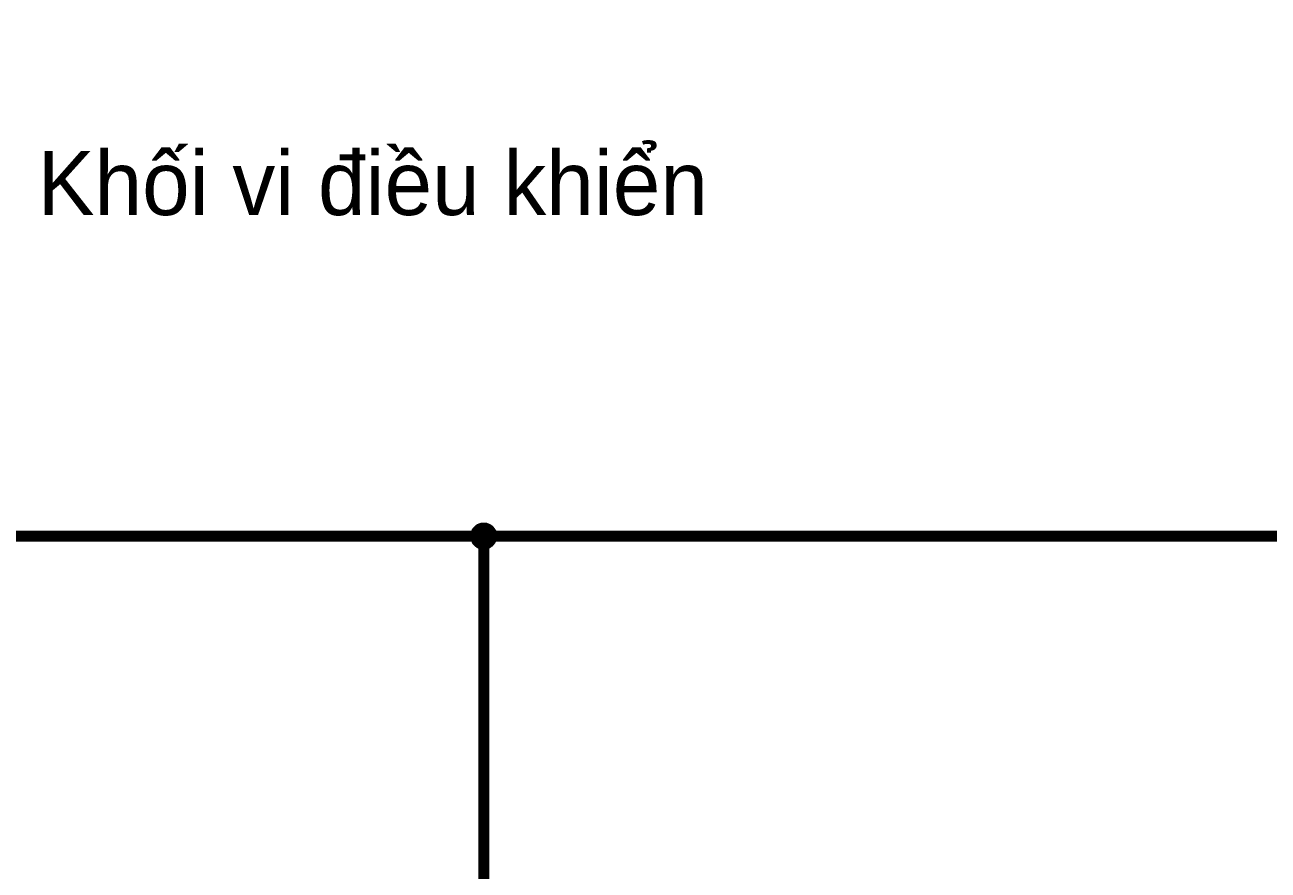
# Model space of a CAD drawing. Header units: millimetres. Extents: x 0 to 13.8, y 0 to 11.8.
# Drawn here: x 5.872 to 9.164, y 5.808 to 8.046 of the extents above; entities that cross this region are included whole.
import ezdxf

# ---------------------------------------------------------------- set-up
doc = ezdxf.new("R2010")
doc.units = ezdxf.units.MM
doc.header["$MEASUREMENT"] = 0
doc.layers.add('Sheet', color=255, linetype='Continuous')

msp = doc.modelspace()

# ---------------------------------------------------------------- linework, layer by layer
at = {"layer": 'Sheet'}
for points, const_width in [([(4.5279, 10.6297), (9.8425, 10.6297), (9.8425, 7.874), (9.8425, 6.6926), (7.0869, 6.6926), (4.5279, 6.6926)], 0.0295), ([(7.0569, 6.6926), (7.0569, 6.6944), (7.0569, 6.6957), (7.0573, 6.6971), (7.0573, 6.6988), (7.0578, 6.7001), (7.0582, 6.7015), (7.0587, 6.7032), (7.0591, 6.7046), (7.06, 6.7059), (7.0604, 6.7072), (7.0613, 6.7081), (7.0617, 6.7094), (7.0626, 6.7107), (7.0635, 6.7116), (7.0648, 6.7129), (7.0657, 6.7138), (7.0666, 6.7147), (7.0679, 6.716), (7.0688, 6.7169), (7.0701, 6.7178), (7.0714, 6.7182), (7.0723, 6.7191), (7.0736, 6.7195), (7.075, 6.7204), (7.0763, 6.7209), (7.0781, 6.7213), (7.0794, 6.7218), (7.0807, 6.7222), (7.0825, 6.7222), (7.0838, 6.7226), (7.0851, 6.7226), (7.0869, 6.7226)], 0.0118), ([(7.0569, 6.6926), (7.0569, 6.6944), (7.0569, 6.6957), (7.0573, 6.6971), (7.0573, 6.6988), (7.0578, 6.7001), (7.0582, 6.7015), (7.0587, 6.7032), (7.0591, 6.7046), (7.06, 6.7059), (7.0604, 6.7072), (7.0613, 6.7081), (7.0617, 6.7094), (7.0626, 6.7107), (7.0635, 6.7116), (7.0648, 6.7129), (7.0657, 6.7138), (7.0666, 6.7147), (7.0679, 6.716), (7.0688, 6.7169), (7.0701, 6.7178), (7.0714, 6.7182), (7.0723, 6.7191), (7.0736, 6.7195), (7.075, 6.7204), (7.0763, 6.7209), (7.0781, 6.7213), (7.0794, 6.7218), (7.0807, 6.7222), (7.0825, 6.7222), (7.0838, 6.7226), (7.0851, 6.7226), (7.0869, 6.7226)], 0.0118), ([(7.0569, 6.6926), (7.0569, 6.6944), (7.0569, 6.6957), (7.0573, 6.6971), (7.0573, 6.6988), (7.0578, 6.7001), (7.0582, 6.7015), (7.0587, 6.7032), (7.0591, 6.7046), (7.06, 6.7059), (7.0604, 6.7072), (7.0613, 6.7081), (7.0617, 6.7094), (7.0626, 6.7107), (7.0635, 6.7116), (7.0648, 6.7129), (7.0657, 6.7138), (7.0666, 6.7147), (7.0679, 6.716), (7.0688, 6.7169), (7.0701, 6.7178), (7.0714, 6.7182), (7.0723, 6.7191), (7.0736, 6.7195), (7.075, 6.7204), (7.0763, 6.7209), (7.0781, 6.7213), (7.0794, 6.7218), (7.0807, 6.7222), (7.0825, 6.7222), (7.0838, 6.7226), (7.0851, 6.7226), (7.0869, 6.7226)], 0.0118), ([(7.0569, 6.6926), (7.0569, 6.6944), (7.0569, 6.6957), (7.0573, 6.6971), (7.0573, 6.6988), (7.0578, 6.7001), (7.0582, 6.7015), (7.0587, 6.7032), (7.0591, 6.7046), (7.06, 6.7059), (7.0604, 6.7072), (7.0613, 6.7081), (7.0617, 6.7094), (7.0626, 6.7107), (7.0635, 6.7116), (7.0648, 6.7129), (7.0657, 6.7138), (7.0666, 6.7147), (7.0679, 6.716), (7.0688, 6.7169), (7.0701, 6.7178), (7.0714, 6.7182), (7.0723, 6.7191), (7.0736, 6.7195), (7.075, 6.7204), (7.0763, 6.7209), (7.0781, 6.7213), (7.0794, 6.7218), (7.0807, 6.7222), (7.0825, 6.7222), (7.0838, 6.7226), (7.0851, 6.7226), (7.0869, 6.7226)], 0.0118), ([(7.0569, 6.6926), (7.0569, 6.6944), (7.0569, 6.6957), (7.0573, 6.6971), (7.0573, 6.6988), (7.0578, 6.7001), (7.0582, 6.7015), (7.0587, 6.7032), (7.0591, 6.7046), (7.06, 6.7059), (7.0604, 6.7072), (7.0613, 6.7081), (7.0617, 6.7094), (7.0626, 6.7107), (7.0635, 6.7116), (7.0648, 6.7129), (7.0657, 6.7138), (7.0666, 6.7147), (7.0679, 6.716), (7.0688, 6.7169), (7.0701, 6.7178), (7.0714, 6.7182), (7.0723, 6.7191), (7.0736, 6.7195), (7.075, 6.7204), (7.0763, 6.7209), (7.0781, 6.7213), (7.0794, 6.7218), (7.0807, 6.7222), (7.0825, 6.7222), (7.0838, 6.7226), (7.0851, 6.7226), (7.0869, 6.7226)], 0.0039), ([(7.0569, 6.6926), (7.0569, 6.6944), (7.0569, 6.6957), (7.0573, 6.6971), (7.0573, 6.6988), (7.0578, 6.7001), (7.0582, 6.7015), (7.0587, 6.7032), (7.0591, 6.7046), (7.06, 6.7059), (7.0604, 6.7072), (7.0613, 6.7081), (7.0617, 6.7094), (7.0626, 6.7107), (7.0635, 6.7116), (7.0648, 6.7129), (7.0657, 6.7138), (7.0666, 6.7147), (7.0679, 6.716), (7.0688, 6.7169), (7.0701, 6.7178), (7.0714, 6.7182), (7.0723, 6.7191), (7.0736, 6.7195), (7.075, 6.7204), (7.0763, 6.7209), (7.0781, 6.7213), (7.0794, 6.7218), (7.0807, 6.7222), (7.0825, 6.7222), (7.0838, 6.7226), (7.0851, 6.7226), (7.0869, 6.7226)], 0.0039), ([(7.0569, 6.6926), (7.0569, 6.6944), (7.0569, 6.6957), (7.0573, 6.6971), (7.0573, 6.6988), (7.0578, 6.7001), (7.0582, 6.7015), (7.0587, 6.7032), (7.0591, 6.7046), (7.06, 6.7059), (7.0604, 6.7072), (7.0613, 6.7081), (7.0617, 6.7094), (7.0626, 6.7107), (7.0635, 6.7116), (7.0648, 6.7129), (7.0657, 6.7138), (7.0666, 6.7147), (7.0679, 6.716), (7.0688, 6.7169), (7.0701, 6.7178), (7.0714, 6.7182), (7.0723, 6.7191), (7.0736, 6.7195), (7.075, 6.7204), (7.0763, 6.7209), (7.0781, 6.7213), (7.0794, 6.7218), (7.0807, 6.7222), (7.0825, 6.7222), (7.0838, 6.7226), (7.0851, 6.7226), (7.0869, 6.7226)], 0.0039), ([(7.0569, 6.6926), (7.0569, 6.6944), (7.0569, 6.6957), (7.0573, 6.6971), (7.0573, 6.6988), (7.0578, 6.7001), (7.0582, 6.7015), (7.0587, 6.7032), (7.0591, 6.7046), (7.06, 6.7059), (7.0604, 6.7072), (7.0613, 6.7081), (7.0617, 6.7094), (7.0626, 6.7107), (7.0635, 6.7116), (7.0648, 6.7129), (7.0657, 6.7138), (7.0666, 6.7147), (7.0679, 6.716), (7.0688, 6.7169), (7.0701, 6.7178), (7.0714, 6.7182), (7.0723, 6.7191), (7.0736, 6.7195), (7.075, 6.7204), (7.0763, 6.7209), (7.0781, 6.7213), (7.0794, 6.7218), (7.0807, 6.7222), (7.0825, 6.7222), (7.0838, 6.7226), (7.0851, 6.7226), (7.0869, 6.7226)], 0.0039), ([(7.0869, 6.7226), (7.0869, 6.7226)], 0.0118), ([(7.0869, 6.7226), (7.0882, 6.7226), (7.09, 6.7226), (7.0913, 6.7222), (7.0931, 6.7222), (7.0944, 6.7218), (7.0957, 6.7213), (7.097, 6.7209), (7.0983, 6.7204), (7.0997, 6.7195), (7.101, 6.7191), (7.1023, 6.7182), (7.1036, 6.7178), (7.1045, 6.7169), (7.1058, 6.716), (7.1072, 6.7147), (7.108, 6.7138), (7.1089, 6.7129), (7.1098, 6.7116), (7.1107, 6.7107), (7.1116, 6.7094), (7.1125, 6.7081), (7.1133, 6.7072), (7.1138, 6.7059), (7.1147, 6.7046), (7.1151, 6.7032), (7.1155, 6.7015), (7.116, 6.7001), (7.1164, 6.6988), (7.1164, 6.6971), (7.1169, 6.6957), (7.1169, 6.6944), (7.1169, 6.6926)], 0.0118), ([(7.0869, 6.7226), (7.0869, 6.7226)], 0.0118), ([(7.0869, 6.7226), (7.0882, 6.7226), (7.09, 6.7226), (7.0913, 6.7222), (7.0931, 6.7222), (7.0944, 6.7218), (7.0957, 6.7213), (7.097, 6.7209), (7.0983, 6.7204), (7.0997, 6.7195), (7.101, 6.7191), (7.1023, 6.7182), (7.1036, 6.7178), (7.1045, 6.7169), (7.1058, 6.716), (7.1072, 6.7147), (7.108, 6.7138), (7.1089, 6.7129), (7.1098, 6.7116), (7.1107, 6.7107), (7.1116, 6.7094), (7.1125, 6.7081), (7.1133, 6.7072), (7.1138, 6.7059), (7.1147, 6.7046), (7.1151, 6.7032), (7.1155, 6.7015), (7.116, 6.7001), (7.1164, 6.6988), (7.1164, 6.6971), (7.1169, 6.6957), (7.1169, 6.6944), (7.1169, 6.6926)], 0.0118), ([(7.0869, 6.7226), (7.0869, 6.7226)], 0.0118), ([(7.0869, 6.7226), (7.0882, 6.7226), (7.09, 6.7226), (7.0913, 6.7222), (7.0931, 6.7222), (7.0944, 6.7218), (7.0957, 6.7213), (7.097, 6.7209), (7.0983, 6.7204), (7.0997, 6.7195), (7.101, 6.7191), (7.1023, 6.7182), (7.1036, 6.7178), (7.1045, 6.7169), (7.1058, 6.716), (7.1072, 6.7147), (7.108, 6.7138), (7.1089, 6.7129), (7.1098, 6.7116), (7.1107, 6.7107), (7.1116, 6.7094), (7.1125, 6.7081), (7.1133, 6.7072), (7.1138, 6.7059), (7.1147, 6.7046), (7.1151, 6.7032), (7.1155, 6.7015), (7.116, 6.7001), (7.1164, 6.6988), (7.1164, 6.6971), (7.1169, 6.6957), (7.1169, 6.6944), (7.1169, 6.6926)], 0.0118), ([(7.0869, 6.7226), (7.0869, 6.7226)], 0.0118), ([(7.0869, 6.7226), (7.0882, 6.7226), (7.09, 6.7226), (7.0913, 6.7222), (7.0931, 6.7222), (7.0944, 6.7218), (7.0957, 6.7213), (7.097, 6.7209), (7.0983, 6.7204), (7.0997, 6.7195), (7.101, 6.7191), (7.1023, 6.7182), (7.1036, 6.7178), (7.1045, 6.7169), (7.1058, 6.716), (7.1072, 6.7147), (7.108, 6.7138), (7.1089, 6.7129), (7.1098, 6.7116), (7.1107, 6.7107), (7.1116, 6.7094), (7.1125, 6.7081), (7.1133, 6.7072), (7.1138, 6.7059), (7.1147, 6.7046), (7.1151, 6.7032), (7.1155, 6.7015), (7.116, 6.7001), (7.1164, 6.6988), (7.1164, 6.6971), (7.1169, 6.6957), (7.1169, 6.6944), (7.1169, 6.6926)], 0.0118), ([(7.0869, 6.7226), (7.0869, 6.7226)], 0.0039), ([(7.0869, 6.7226), (7.0882, 6.7226), (7.09, 6.7226), (7.0913, 6.7222), (7.0931, 6.7222), (7.0944, 6.7218), (7.0957, 6.7213), (7.097, 6.7209), (7.0983, 6.7204), (7.0997, 6.7195), (7.101, 6.7191), (7.1023, 6.7182), (7.1036, 6.7178), (7.1045, 6.7169), (7.1058, 6.716), (7.1072, 6.7147), (7.108, 6.7138), (7.1089, 6.7129), (7.1098, 6.7116), (7.1107, 6.7107), (7.1116, 6.7094), (7.1125, 6.7081), (7.1133, 6.7072), (7.1138, 6.7059), (7.1147, 6.7046), (7.1151, 6.7032), (7.1155, 6.7015), (7.116, 6.7001), (7.1164, 6.6988), (7.1164, 6.6971), (7.1169, 6.6957), (7.1169, 6.6944), (7.1169, 6.6926)], 0.0039), ([(7.0869, 6.7226), (7.0869, 6.7226)], 0.0039), ([(7.0869, 6.7226), (7.0882, 6.7226), (7.09, 6.7226), (7.0913, 6.7222), (7.0931, 6.7222), (7.0944, 6.7218), (7.0957, 6.7213), (7.097, 6.7209), (7.0983, 6.7204), (7.0997, 6.7195), (7.101, 6.7191), (7.1023, 6.7182), (7.1036, 6.7178), (7.1045, 6.7169), (7.1058, 6.716), (7.1072, 6.7147), (7.108, 6.7138), (7.1089, 6.7129), (7.1098, 6.7116), (7.1107, 6.7107), (7.1116, 6.7094), (7.1125, 6.7081), (7.1133, 6.7072), (7.1138, 6.7059), (7.1147, 6.7046), (7.1151, 6.7032), (7.1155, 6.7015), (7.116, 6.7001), (7.1164, 6.6988), (7.1164, 6.6971), (7.1169, 6.6957), (7.1169, 6.6944), (7.1169, 6.6926)], 0.0039), ([(7.0869, 6.7226), (7.0869, 6.7226)], 0.0039), ([(7.0869, 6.7226), (7.0882, 6.7226), (7.09, 6.7226), (7.0913, 6.7222), (7.0931, 6.7222), (7.0944, 6.7218), (7.0957, 6.7213), (7.097, 6.7209), (7.0983, 6.7204), (7.0997, 6.7195), (7.101, 6.7191), (7.1023, 6.7182), (7.1036, 6.7178), (7.1045, 6.7169), (7.1058, 6.716), (7.1072, 6.7147), (7.108, 6.7138), (7.1089, 6.7129), (7.1098, 6.7116), (7.1107, 6.7107), (7.1116, 6.7094), (7.1125, 6.7081), (7.1133, 6.7072), (7.1138, 6.7059), (7.1147, 6.7046), (7.1151, 6.7032), (7.1155, 6.7015), (7.116, 6.7001), (7.1164, 6.6988), (7.1164, 6.6971), (7.1169, 6.6957), (7.1169, 6.6944), (7.1169, 6.6926)], 0.0039), ([(7.0869, 6.7226), (7.0869, 6.7226)], 0.0039), ([(7.0869, 6.7226), (7.0882, 6.7226), (7.09, 6.7226), (7.0913, 6.7222), (7.0931, 6.7222), (7.0944, 6.7218), (7.0957, 6.7213), (7.097, 6.7209), (7.0983, 6.7204), (7.0997, 6.7195), (7.101, 6.7191), (7.1023, 6.7182), (7.1036, 6.7178), (7.1045, 6.7169), (7.1058, 6.716), (7.1072, 6.7147), (7.108, 6.7138), (7.1089, 6.7129), (7.1098, 6.7116), (7.1107, 6.7107), (7.1116, 6.7094), (7.1125, 6.7081), (7.1133, 6.7072), (7.1138, 6.7059), (7.1147, 6.7046), (7.1151, 6.7032), (7.1155, 6.7015), (7.116, 6.7001), (7.1164, 6.6988), (7.1164, 6.6971), (7.1169, 6.6957), (7.1169, 6.6944), (7.1169, 6.6926)], 0.0039), ([(7.0869, 6.6627), (7.0851, 6.6627), (7.0838, 6.6627), (7.0825, 6.6631), (7.0807, 6.6631), (7.0794, 6.6635), (7.0781, 6.664), (7.0763, 6.6644), (7.075, 6.6649), (7.0736, 6.6657), (7.0723, 6.6662), (7.0714, 6.6671), (7.0701, 6.668), (7.0688, 6.6688), (7.0679, 6.6697), (7.0666, 6.6706), (7.0657, 6.6715), (7.0648, 6.6724), (7.0635, 6.6737), (7.0626, 6.675), (7.0617, 6.6759), (7.0613, 6.6772), (7.0604, 6.6785), (7.06, 6.6799), (7.0591, 6.6812), (7.0587, 6.6825), (7.0582, 6.6838), (7.0578, 6.6852), (7.0573, 6.6865), (7.0573, 6.6882), (7.0569, 6.6896), (7.0569, 6.6913), (7.0569, 6.6926)], 0.0118), ([(7.0569, 6.6926), (7.0569, 6.6926)], 0.0118), ([(7.0869, 6.6627), (7.0851, 6.6627), (7.0838, 6.6627), (7.0825, 6.6631), (7.0807, 6.6631), (7.0794, 6.6635), (7.0781, 6.664), (7.0763, 6.6644), (7.075, 6.6649), (7.0736, 6.6657), (7.0723, 6.6662), (7.0714, 6.6671), (7.0701, 6.668), (7.0688, 6.6688), (7.0679, 6.6697), (7.0666, 6.6706), (7.0657, 6.6715), (7.0648, 6.6724), (7.0635, 6.6737), (7.0626, 6.675), (7.0617, 6.6759), (7.0613, 6.6772), (7.0604, 6.6785), (7.06, 6.6799), (7.0591, 6.6812), (7.0587, 6.6825), (7.0582, 6.6838), (7.0578, 6.6852), (7.0573, 6.6865), (7.0573, 6.6882), (7.0569, 6.6896), (7.0569, 6.6913), (7.0569, 6.6926)], 0.0118), ([(7.0569, 6.6926), (7.0569, 6.6926)], 0.0118), ([(7.0869, 6.6627), (7.0851, 6.6627), (7.0838, 6.6627), (7.0825, 6.6631), (7.0807, 6.6631), (7.0794, 6.6635), (7.0781, 6.664), (7.0763, 6.6644), (7.075, 6.6649), (7.0736, 6.6657), (7.0723, 6.6662), (7.0714, 6.6671), (7.0701, 6.668), (7.0688, 6.6688), (7.0679, 6.6697), (7.0666, 6.6706), (7.0657, 6.6715), (7.0648, 6.6724), (7.0635, 6.6737), (7.0626, 6.675), (7.0617, 6.6759), (7.0613, 6.6772), (7.0604, 6.6785), (7.06, 6.6799), (7.0591, 6.6812), (7.0587, 6.6825), (7.0582, 6.6838), (7.0578, 6.6852), (7.0573, 6.6865), (7.0573, 6.6882), (7.0569, 6.6896), (7.0569, 6.6913), (7.0569, 6.6926)], 0.0118), ([(7.0569, 6.6926), (7.0569, 6.6926)], 0.0118), ([(7.0869, 6.6627), (7.0851, 6.6627), (7.0838, 6.6627), (7.0825, 6.6631), (7.0807, 6.6631), (7.0794, 6.6635), (7.0781, 6.664), (7.0763, 6.6644), (7.075, 6.6649), (7.0736, 6.6657), (7.0723, 6.6662), (7.0714, 6.6671), (7.0701, 6.668), (7.0688, 6.6688), (7.0679, 6.6697), (7.0666, 6.6706), (7.0657, 6.6715), (7.0648, 6.6724), (7.0635, 6.6737), (7.0626, 6.675), (7.0617, 6.6759), (7.0613, 6.6772), (7.0604, 6.6785), (7.06, 6.6799), (7.0591, 6.6812), (7.0587, 6.6825), (7.0582, 6.6838), (7.0578, 6.6852), (7.0573, 6.6865), (7.0573, 6.6882), (7.0569, 6.6896), (7.0569, 6.6913), (7.0569, 6.6926)], 0.0118), ([(7.0569, 6.6926), (7.0569, 6.6926)], 0.0118), ([(7.0869, 6.6627), (7.0851, 6.6627), (7.0838, 6.6627), (7.0825, 6.6631), (7.0807, 6.6631), (7.0794, 6.6635), (7.0781, 6.664), (7.0763, 6.6644), (7.075, 6.6649), (7.0736, 6.6657), (7.0723, 6.6662), (7.0714, 6.6671), (7.0701, 6.668), (7.0688, 6.6688), (7.0679, 6.6697), (7.0666, 6.6706), (7.0657, 6.6715), (7.0648, 6.6724), (7.0635, 6.6737), (7.0626, 6.675), (7.0617, 6.6759), (7.0613, 6.6772), (7.0604, 6.6785), (7.06, 6.6799), (7.0591, 6.6812), (7.0587, 6.6825), (7.0582, 6.6838), (7.0578, 6.6852), (7.0573, 6.6865), (7.0573, 6.6882), (7.0569, 6.6896), (7.0569, 6.6913), (7.0569, 6.6926)], 0.0039), ([(7.0569, 6.6926), (7.0569, 6.6926)], 0.0039), ([(7.0869, 6.6627), (7.0851, 6.6627), (7.0838, 6.6627), (7.0825, 6.6631), (7.0807, 6.6631), (7.0794, 6.6635), (7.0781, 6.664), (7.0763, 6.6644), (7.075, 6.6649), (7.0736, 6.6657), (7.0723, 6.6662), (7.0714, 6.6671), (7.0701, 6.668), (7.0688, 6.6688), (7.0679, 6.6697), (7.0666, 6.6706), (7.0657, 6.6715), (7.0648, 6.6724), (7.0635, 6.6737), (7.0626, 6.675), (7.0617, 6.6759), (7.0613, 6.6772), (7.0604, 6.6785), (7.06, 6.6799), (7.0591, 6.6812), (7.0587, 6.6825), (7.0582, 6.6838), (7.0578, 6.6852), (7.0573, 6.6865), (7.0573, 6.6882), (7.0569, 6.6896), (7.0569, 6.6913), (7.0569, 6.6926)], 0.0039), ([(7.0569, 6.6926), (7.0569, 6.6926)], 0.0039), ([(7.0869, 6.6627), (7.0851, 6.6627), (7.0838, 6.6627), (7.0825, 6.6631), (7.0807, 6.6631), (7.0794, 6.6635), (7.0781, 6.664), (7.0763, 6.6644), (7.075, 6.6649), (7.0736, 6.6657), (7.0723, 6.6662), (7.0714, 6.6671), (7.0701, 6.668), (7.0688, 6.6688), (7.0679, 6.6697), (7.0666, 6.6706), (7.0657, 6.6715), (7.0648, 6.6724), (7.0635, 6.6737), (7.0626, 6.675), (7.0617, 6.6759), (7.0613, 6.6772), (7.0604, 6.6785), (7.06, 6.6799), (7.0591, 6.6812), (7.0587, 6.6825), (7.0582, 6.6838), (7.0578, 6.6852), (7.0573, 6.6865), (7.0573, 6.6882), (7.0569, 6.6896), (7.0569, 6.6913), (7.0569, 6.6926)], 0.0039), ([(7.0569, 6.6926), (7.0569, 6.6926)], 0.0039), ([(7.0869, 6.6627), (7.0851, 6.6627), (7.0838, 6.6627), (7.0825, 6.6631), (7.0807, 6.6631), (7.0794, 6.6635), (7.0781, 6.664), (7.0763, 6.6644), (7.075, 6.6649), (7.0736, 6.6657), (7.0723, 6.6662), (7.0714, 6.6671), (7.0701, 6.668), (7.0688, 6.6688), (7.0679, 6.6697), (7.0666, 6.6706), (7.0657, 6.6715), (7.0648, 6.6724), (7.0635, 6.6737), (7.0626, 6.675), (7.0617, 6.6759), (7.0613, 6.6772), (7.0604, 6.6785), (7.06, 6.6799), (7.0591, 6.6812), (7.0587, 6.6825), (7.0582, 6.6838), (7.0578, 6.6852), (7.0573, 6.6865), (7.0573, 6.6882), (7.0569, 6.6896), (7.0569, 6.6913), (7.0569, 6.6926)], 0.0039), ([(7.0569, 6.6926), (7.0569, 6.6926)], 0.0039), ([(7.0869, 6.6926), (7.0869, 2.7556)], 0.0295), ([(7.1169, 6.6926), (7.1169, 6.6913), (7.1169, 6.6896), (7.1164, 6.6882), (7.1164, 6.6865), (7.116, 6.6852), (7.1155, 6.6838), (7.1151, 6.6825), (7.1147, 6.6812), (7.1138, 6.6799), (7.1133, 6.6785), (7.1125, 6.6772), (7.1116, 6.6759), (7.1107, 6.675), (7.1098, 6.6737), (7.1089, 6.6724), (7.108, 6.6715), (7.1072, 6.6706), (7.1058, 6.6697), (7.1045, 6.6688), (7.1036, 6.668), (7.1023, 6.6671), (7.101, 6.6662), (7.0997, 6.6657), (7.0983, 6.6649), (7.097, 6.6644), (7.0957, 6.664), (7.0944, 6.6635), (7.0931, 6.6631), (7.0913, 6.6631), (7.09, 6.6627), (7.0882, 6.6627), (7.0869, 6.6627)], 0.0118), ([(7.1169, 6.6926), (7.1169, 6.6913), (7.1169, 6.6896), (7.1164, 6.6882), (7.1164, 6.6865), (7.116, 6.6852), (7.1155, 6.6838), (7.1151, 6.6825), (7.1147, 6.6812), (7.1138, 6.6799), (7.1133, 6.6785), (7.1125, 6.6772), (7.1116, 6.6759), (7.1107, 6.675), (7.1098, 6.6737), (7.1089, 6.6724), (7.108, 6.6715), (7.1072, 6.6706), (7.1058, 6.6697), (7.1045, 6.6688), (7.1036, 6.668), (7.1023, 6.6671), (7.101, 6.6662), (7.0997, 6.6657), (7.0983, 6.6649), (7.097, 6.6644), (7.0957, 6.664), (7.0944, 6.6635), (7.0931, 6.6631), (7.0913, 6.6631), (7.09, 6.6627), (7.0882, 6.6627), (7.0869, 6.6627)], 0.0118), ([(7.1169, 6.6926), (7.1169, 6.6913), (7.1169, 6.6896), (7.1164, 6.6882), (7.1164, 6.6865), (7.116, 6.6852), (7.1155, 6.6838), (7.1151, 6.6825), (7.1147, 6.6812), (7.1138, 6.6799), (7.1133, 6.6785), (7.1125, 6.6772), (7.1116, 6.6759), (7.1107, 6.675), (7.1098, 6.6737), (7.1089, 6.6724), (7.108, 6.6715), (7.1072, 6.6706), (7.1058, 6.6697), (7.1045, 6.6688), (7.1036, 6.668), (7.1023, 6.6671), (7.101, 6.6662), (7.0997, 6.6657), (7.0983, 6.6649), (7.097, 6.6644), (7.0957, 6.664), (7.0944, 6.6635), (7.0931, 6.6631), (7.0913, 6.6631), (7.09, 6.6627), (7.0882, 6.6627), (7.0869, 6.6627)], 0.0118), ([(7.1169, 6.6926), (7.1169, 6.6913), (7.1169, 6.6896), (7.1164, 6.6882), (7.1164, 6.6865), (7.116, 6.6852), (7.1155, 6.6838), (7.1151, 6.6825), (7.1147, 6.6812), (7.1138, 6.6799), (7.1133, 6.6785), (7.1125, 6.6772), (7.1116, 6.6759), (7.1107, 6.675), (7.1098, 6.6737), (7.1089, 6.6724), (7.108, 6.6715), (7.1072, 6.6706), (7.1058, 6.6697), (7.1045, 6.6688), (7.1036, 6.668), (7.1023, 6.6671), (7.101, 6.6662), (7.0997, 6.6657), (7.0983, 6.6649), (7.097, 6.6644), (7.0957, 6.664), (7.0944, 6.6635), (7.0931, 6.6631), (7.0913, 6.6631), (7.09, 6.6627), (7.0882, 6.6627), (7.0869, 6.6627)], 0.0118), ([(7.1169, 6.6926), (7.1169, 6.6913), (7.1169, 6.6896), (7.1164, 6.6882), (7.1164, 6.6865), (7.116, 6.6852), (7.1155, 6.6838), (7.1151, 6.6825), (7.1147, 6.6812), (7.1138, 6.6799), (7.1133, 6.6785), (7.1125, 6.6772), (7.1116, 6.6759), (7.1107, 6.675), (7.1098, 6.6737), (7.1089, 6.6724), (7.108, 6.6715), (7.1072, 6.6706), (7.1058, 6.6697), (7.1045, 6.6688), (7.1036, 6.668), (7.1023, 6.6671), (7.101, 6.6662), (7.0997, 6.6657), (7.0983, 6.6649), (7.097, 6.6644), (7.0957, 6.664), (7.0944, 6.6635), (7.0931, 6.6631), (7.0913, 6.6631), (7.09, 6.6627), (7.0882, 6.6627), (7.0869, 6.6627)], 0.0039), ([(7.1169, 6.6926), (7.1169, 6.6913), (7.1169, 6.6896), (7.1164, 6.6882), (7.1164, 6.6865), (7.116, 6.6852), (7.1155, 6.6838), (7.1151, 6.6825), (7.1147, 6.6812), (7.1138, 6.6799), (7.1133, 6.6785), (7.1125, 6.6772), (7.1116, 6.6759), (7.1107, 6.675), (7.1098, 6.6737), (7.1089, 6.6724), (7.108, 6.6715), (7.1072, 6.6706), (7.1058, 6.6697), (7.1045, 6.6688), (7.1036, 6.668), (7.1023, 6.6671), (7.101, 6.6662), (7.0997, 6.6657), (7.0983, 6.6649), (7.097, 6.6644), (7.0957, 6.664), (7.0944, 6.6635), (7.0931, 6.6631), (7.0913, 6.6631), (7.09, 6.6627), (7.0882, 6.6627), (7.0869, 6.6627)], 0.0039), ([(7.1169, 6.6926), (7.1169, 6.6913), (7.1169, 6.6896), (7.1164, 6.6882), (7.1164, 6.6865), (7.116, 6.6852), (7.1155, 6.6838), (7.1151, 6.6825), (7.1147, 6.6812), (7.1138, 6.6799), (7.1133, 6.6785), (7.1125, 6.6772), (7.1116, 6.6759), (7.1107, 6.675), (7.1098, 6.6737), (7.1089, 6.6724), (7.108, 6.6715), (7.1072, 6.6706), (7.1058, 6.6697), (7.1045, 6.6688), (7.1036, 6.668), (7.1023, 6.6671), (7.101, 6.6662), (7.0997, 6.6657), (7.0983, 6.6649), (7.097, 6.6644), (7.0957, 6.664), (7.0944, 6.6635), (7.0931, 6.6631), (7.0913, 6.6631), (7.09, 6.6627), (7.0882, 6.6627), (7.0869, 6.6627)], 0.0039), ([(7.1169, 6.6926), (7.1169, 6.6913), (7.1169, 6.6896), (7.1164, 6.6882), (7.1164, 6.6865), (7.116, 6.6852), (7.1155, 6.6838), (7.1151, 6.6825), (7.1147, 6.6812), (7.1138, 6.6799), (7.1133, 6.6785), (7.1125, 6.6772), (7.1116, 6.6759), (7.1107, 6.675), (7.1098, 6.6737), (7.1089, 6.6724), (7.108, 6.6715), (7.1072, 6.6706), (7.1058, 6.6697), (7.1045, 6.6688), (7.1036, 6.668), (7.1023, 6.6671), (7.101, 6.6662), (7.0997, 6.6657), (7.0983, 6.6649), (7.097, 6.6644), (7.0957, 6.664), (7.0944, 6.6635), (7.0931, 6.6631), (7.0913, 6.6631), (7.09, 6.6627), (7.0882, 6.6627), (7.0869, 6.6627)], 0.0039), ([(7.1169, 6.6926), (7.1169, 6.6926), (7.1169, 6.6926), (7.1169, 6.6926), (7.1169, 6.6926), (7.1169, 6.6926), (7.1169, 6.6926), (7.1169, 6.6926), (7.1169, 6.6926), (7.1169, 6.6926), (7.1169, 6.6926), (7.1169, 6.6926), (7.1169, 6.6926), (7.1169, 6.6926), (7.1169, 6.6926), (7.1169, 6.6926), (7.1169, 6.6926), (7.1169, 6.6926), (7.1169, 6.6926), (7.1169, 6.6926), (7.1169, 6.6926), (7.1169, 6.6926), (7.1169, 6.6926), (7.1169, 6.6926), (7.1169, 6.6926), (7.1169, 6.6926), (7.1169, 6.6926), (7.1169, 6.6926), (7.1169, 6.6926), (7.1169, 6.6926), (7.1169, 6.6926), (7.1169, 6.6926), (7.1169, 6.6926)], 0.0118), ([(7.1169, 6.6926), (7.1169, 6.6926)], 0.0118), ([(7.1169, 6.6926), (7.1169, 6.6926), (7.1169, 6.6926), (7.1169, 6.6926), (7.1169, 6.6926), (7.1169, 6.6926), (7.1169, 6.6926), (7.1169, 6.6926), (7.1169, 6.6926), (7.1169, 6.6926), (7.1169, 6.6926), (7.1169, 6.6926), (7.1169, 6.6926), (7.1169, 6.6926), (7.1169, 6.6926), (7.1169, 6.6926), (7.1169, 6.6926), (7.1169, 6.6926), (7.1169, 6.6926), (7.1169, 6.6926), (7.1169, 6.6926), (7.1169, 6.6926), (7.1169, 6.6926), (7.1169, 6.6926), (7.1169, 6.6926), (7.1169, 6.6926), (7.1169, 6.6926), (7.1169, 6.6926), (7.1169, 6.6926), (7.1169, 6.6926), (7.1169, 6.6926), (7.1169, 6.6926), (7.1169, 6.6926)], 0.0118), ([(7.1169, 6.6926), (7.1169, 6.6926)], 0.0118), ([(7.1169, 6.6926), (7.1169, 6.6926), (7.1169, 6.6926), (7.1169, 6.6926), (7.1169, 6.6926), (7.1169, 6.6926), (7.1169, 6.6926), (7.1169, 6.6926), (7.1169, 6.6926), (7.1169, 6.6926), (7.1169, 6.6926), (7.1169, 6.6926), (7.1169, 6.6926), (7.1169, 6.6926), (7.1169, 6.6926), (7.1169, 6.6926), (7.1169, 6.6926), (7.1169, 6.6926), (7.1169, 6.6926), (7.1169, 6.6926), (7.1169, 6.6926), (7.1169, 6.6926), (7.1169, 6.6926), (7.1169, 6.6926), (7.1169, 6.6926), (7.1169, 6.6926), (7.1169, 6.6926), (7.1169, 6.6926), (7.1169, 6.6926), (7.1169, 6.6926), (7.1169, 6.6926), (7.1169, 6.6926), (7.1169, 6.6926)], 0.0118), ([(7.1169, 6.6926), (7.1169, 6.6926)], 0.0118), ([(7.1169, 6.6926), (7.1169, 6.6926), (7.1169, 6.6926), (7.1169, 6.6926), (7.1169, 6.6926), (7.1169, 6.6926), (7.1169, 6.6926), (7.1169, 6.6926), (7.1169, 6.6926), (7.1169, 6.6926), (7.1169, 6.6926), (7.1169, 6.6926), (7.1169, 6.6926), (7.1169, 6.6926), (7.1169, 6.6926), (7.1169, 6.6926), (7.1169, 6.6926), (7.1169, 6.6926), (7.1169, 6.6926), (7.1169, 6.6926), (7.1169, 6.6926), (7.1169, 6.6926), (7.1169, 6.6926), (7.1169, 6.6926), (7.1169, 6.6926), (7.1169, 6.6926), (7.1169, 6.6926), (7.1169, 6.6926), (7.1169, 6.6926), (7.1169, 6.6926), (7.1169, 6.6926), (7.1169, 6.6926), (7.1169, 6.6926)], 0.0118), ([(7.1169, 6.6926), (7.1169, 6.6926)], 0.0118), ([(7.1169, 6.6926), (7.1169, 6.6926), (7.1169, 6.6926), (7.1169, 6.6926), (7.1169, 6.6926), (7.1169, 6.6926), (7.1169, 6.6926), (7.1169, 6.6926), (7.1169, 6.6926), (7.1169, 6.6926), (7.1169, 6.6926), (7.1169, 6.6926), (7.1169, 6.6926), (7.1169, 6.6926), (7.1169, 6.6926), (7.1169, 6.6926), (7.1169, 6.6926), (7.1169, 6.6926), (7.1169, 6.6926), (7.1169, 6.6926), (7.1169, 6.6926), (7.1169, 6.6926), (7.1169, 6.6926), (7.1169, 6.6926), (7.1169, 6.6926), (7.1169, 6.6926), (7.1169, 6.6926), (7.1169, 6.6926), (7.1169, 6.6926), (7.1169, 6.6926), (7.1169, 6.6926), (7.1169, 6.6926), (7.1169, 6.6926)], 0.0039), ([(7.1169, 6.6926), (7.1169, 6.6926)], 0.0039), ([(7.1169, 6.6926), (7.1169, 6.6926), (7.1169, 6.6926), (7.1169, 6.6926), (7.1169, 6.6926), (7.1169, 6.6926), (7.1169, 6.6926), (7.1169, 6.6926), (7.1169, 6.6926), (7.1169, 6.6926), (7.1169, 6.6926), (7.1169, 6.6926), (7.1169, 6.6926), (7.1169, 6.6926), (7.1169, 6.6926), (7.1169, 6.6926), (7.1169, 6.6926), (7.1169, 6.6926), (7.1169, 6.6926), (7.1169, 6.6926), (7.1169, 6.6926), (7.1169, 6.6926), (7.1169, 6.6926), (7.1169, 6.6926), (7.1169, 6.6926), (7.1169, 6.6926), (7.1169, 6.6926), (7.1169, 6.6926), (7.1169, 6.6926), (7.1169, 6.6926), (7.1169, 6.6926), (7.1169, 6.6926), (7.1169, 6.6926)], 0.0039), ([(7.1169, 6.6926), (7.1169, 6.6926)], 0.0039), ([(7.1169, 6.6926), (7.1169, 6.6926), (7.1169, 6.6926), (7.1169, 6.6926), (7.1169, 6.6926), (7.1169, 6.6926), (7.1169, 6.6926), (7.1169, 6.6926), (7.1169, 6.6926), (7.1169, 6.6926), (7.1169, 6.6926), (7.1169, 6.6926), (7.1169, 6.6926), (7.1169, 6.6926), (7.1169, 6.6926), (7.1169, 6.6926), (7.1169, 6.6926), (7.1169, 6.6926), (7.1169, 6.6926), (7.1169, 6.6926), (7.1169, 6.6926), (7.1169, 6.6926), (7.1169, 6.6926), (7.1169, 6.6926), (7.1169, 6.6926), (7.1169, 6.6926), (7.1169, 6.6926), (7.1169, 6.6926), (7.1169, 6.6926), (7.1169, 6.6926), (7.1169, 6.6926), (7.1169, 6.6926), (7.1169, 6.6926)], 0.0039), ([(7.1169, 6.6926), (7.1169, 6.6926)], 0.0039), ([(7.1169, 6.6926), (7.1169, 6.6926), (7.1169, 6.6926), (7.1169, 6.6926), (7.1169, 6.6926), (7.1169, 6.6926), (7.1169, 6.6926), (7.1169, 6.6926), (7.1169, 6.6926), (7.1169, 6.6926), (7.1169, 6.6926), (7.1169, 6.6926), (7.1169, 6.6926), (7.1169, 6.6926), (7.1169, 6.6926), (7.1169, 6.6926), (7.1169, 6.6926), (7.1169, 6.6926), (7.1169, 6.6926), (7.1169, 6.6926), (7.1169, 6.6926), (7.1169, 6.6926), (7.1169, 6.6926), (7.1169, 6.6926), (7.1169, 6.6926), (7.1169, 6.6926), (7.1169, 6.6926), (7.1169, 6.6926), (7.1169, 6.6926), (7.1169, 6.6926), (7.1169, 6.6926), (7.1169, 6.6926), (7.1169, 6.6926)], 0.0039), ([(7.1169, 6.6926), (7.1169, 6.6926)], 0.0039)]:
    msp.add_lwpolyline(points, dxfattribs=dict(at, const_width=const_width))
at = {"layer": 'Sheet', "const_width": 0.03}
msp.add_lwpolyline([(7.0716, 6.6929, 1), (7.1016, 6.6929, 1)], format="xyb", close=True, dxfattribs=at)

# ---------------------------------------------------------------- texts
at = {"layer": 'Sheet'}
msp.add_text('Khối vi điều khiển', height=0.169334, dxfattribs=at).set_placement((5.9055, 7.5424))

doc.saveas('drawing.dxf')
